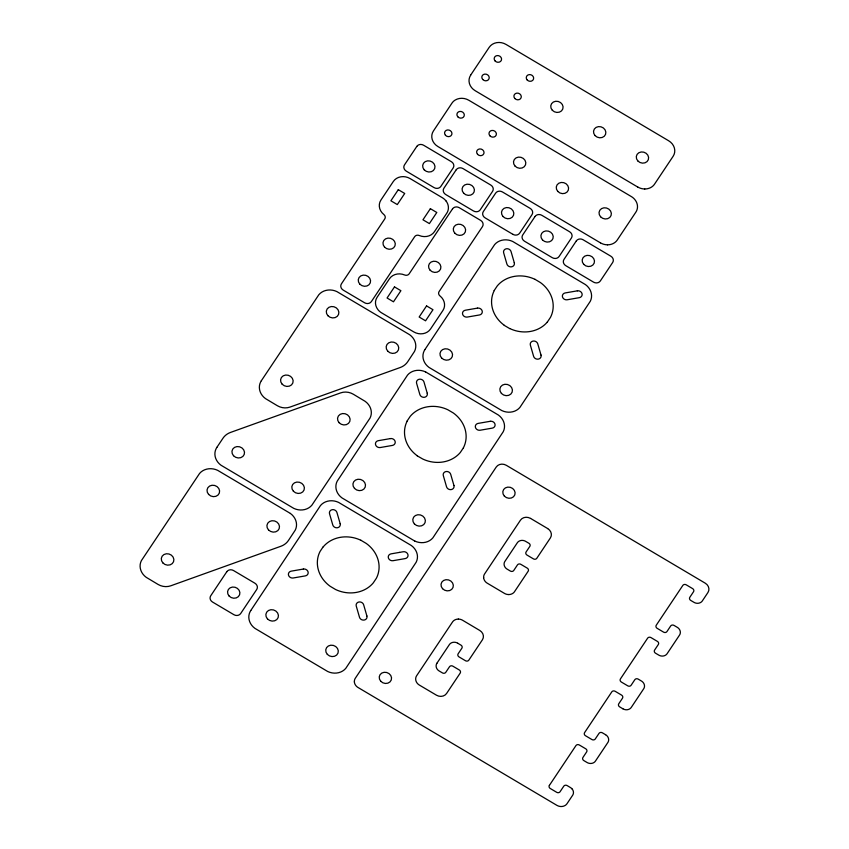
<?xml version="1.0" encoding="UTF-8"?>
<svg xmlns="http://www.w3.org/2000/svg" width="849" height="849" viewBox="0 0 849 849"><rect width="100%" height="100%" fill="white"/><g stroke="black" fill="none" stroke-linecap="round" stroke-linejoin="round"><path stroke-width="1.27" d="M407.106 421.019L410.269 416.286A31.18 27.582 19.2 0 1 447.89 409.78L453.366 413.007A31.18 27.582 19.2 0 1 463.416 447.794M494.16 290.56L497.323 285.826A31.18 27.582 19.2 0 1 535.008 279.353M463.437 447.794L460.275 452.528A31.18 27.582 19.2 0 1 422.685 458.991L417.177 455.807M470.664 75.105L489.194 47.332A12.448 11.005 19.2 0 1 506.025 44.424L668.598 140.732A12.438 11.005 19.2 0 1 673.108 156.322L654.568 184.106A12.438 11.005 19.2 0 1 651.332 187.205A12.533 11.09 19.2 0 1 644.731 188.987M452.528 208.865L409.165 273.834A3.746 3.311 19.2 0 1 404.623 274.97A12.491 11.048 19.2 0 0 389.468 278.759L377.115 297.267A12.533 11.09 19.2 0 0 377.954 309.673A12.438 11.005 19.2 0 0 381.626 312.867L413.707 331.874A12.438 11.005 19.2 0 0 430.57 328.956L442.934 310.437A12.491 11.048 19.2 0 0 439.984 295.93A3.746 3.311 19.2 0 1 439.103 291.568L482.455 226.619A4.988 4.415 19.2 0 0 480.64 220.379L459.267 207.708A4.988 4.415 19.2 0 0 452.517 208.875M535.072 216.463L522.708 234.982A4.998 4.415 19.2 0 0 524.512 241.222L552.317 257.693A4.998 4.415 19.2 0 0 559.067 256.525L571.419 238.007A4.998 4.415 19.2 0 0 569.615 231.766L541.811 215.296A4.998 4.415 19.2 0 0 535.072 216.463M436.948 663.196L449.312 644.688A6.219 5.508 19.2 0 1 451.944 642.64A6.272 5.54 19.2 0 1 455.414 642.353A6.219 5.508 19.2 0 1 457.717 643.224M549.388 785.389L575.951 745.581A2.494 2.207 19.2 0 1 579.326 744.998L585.736 748.797A2.494 2.207 19.2 0 1 586.638 751.917L582.934 757.467A2.494 2.207 19.2 0 0 583.836 760.587L587.041 762.487A6.219 5.508 19.2 0 0 590.586 763.463A6.261 5.54 19.2 0 0 593.854 762.582A6.219 5.508 19.2 0 0 595.478 761.033L607.842 742.514A6.219 5.508 19.2 0 0 608.648 739.383A6.261 5.54 19.2 0 0 607.417 736.316A6.219 5.508 19.2 0 0 605.592 734.735M323.204 546.745L320.052 551.479A31.18 27.582 19.2 0 0 330.123 586.256L335.578 589.514A31.18 27.582 19.2 0 0 373.21 582.976L376.383 578.254A31.18 27.582 19.2 0 0 366.301 543.477L360.846 540.229M547.34 322.068L550.492 317.335A31.18 27.582 19.2 0 0 540.42 282.558L534.966 279.31M509.697 328.584L504.232 325.347M425.625 371.926L498.395 415.044A14.974 13.244 19.2 0 1 503.224 431.748L432.831 537.916A14.974 13.244 19.2 0 1 414.768 541.036M414.768 541.046L341.998 497.917A14.974 13.244 19.2 0 1 337.17 481.213L407.562 375.056A14.974 13.244 19.2 0 1 425.625 371.936M637.705 187.024L475.175 90.705A12.438 11.005 19.2 0 1 470.675 75.147M600.445 242.856L437.914 146.537A12.438 11.005 19.2 0 1 433.414 130.99L451.933 103.175A12.448 11.005 19.2 0 1 455.181 100.065A12.533 11.09 19.2 0 1 468.85 100.267L631.327 196.565A12.438 11.005 19.2 0 1 635.02 199.802A12.533 11.09 19.2 0 1 637.472 205.904A12.438 11.005 19.2 0 1 635.848 212.165L617.308 239.938A12.438 11.005 19.2 0 1 614.06 243.047A12.533 11.09 19.2 0 1 607.47 244.82M512.902 234.335L485.108 217.864A4.998 4.415 19.2 0 1 483.304 211.624L495.657 193.105A4.998 4.415 19.2 0 1 502.406 191.938L530.201 208.408A4.998 4.415 19.2 0 1 532.005 214.648L519.652 233.167A4.998 4.415 19.2 0 1 512.902 234.335M530.583 518.421L547.69 528.566M622.879 708.788L619.674 706.888A2.494 2.207 19.2 0 1 618.772 703.768L622.476 698.218A2.494 2.207 19.2 0 0 621.574 695.098L615.164 691.298A2.494 2.207 19.2 0 0 611.789 691.882L584.6 732.613A2.494 2.207 19.2 0 0 585.502 735.733L591.923 739.543A2.494 2.207 19.2 0 0 595.287 738.948L599.001 733.398A2.494 2.207 19.2 0 1 602.376 732.814L605.581 734.714M457.738 643.224L460.954 645.123A2.494 2.207 19.2 0 1 461.856 648.243L458.142 653.794A2.494 2.207 19.2 0 0 459.044 656.914L465.464 660.724A2.494 2.207 19.2 0 0 468.839 660.129L482.434 639.764A7.461 6.601 19.2 0 0 479.727 630.436L462.609 620.269A7.461 6.601 19.2 0 0 458.364 619.101M290.4 513.443L217.631 470.325A14.974 13.244 19.2 0 0 199.568 473.455L141.39 560.627A14.974 13.244 19.2 0 0 146.23 577.331L158.116 584.462A13.775 12.183 19.2 0 0 170.745 585.81L280.881 546.268A17.383 15.378 19.2 0 0 288.416 540.505L295.24 530.147A14.974 13.244 19.2 0 0 290.39 513.454M547.361 322.015A31.18 27.582 19.2 0 1 509.74 328.531M504.338 325.326A31.18 27.582 19.2 0 1 494.267 290.549M417.273 455.786A31.18 27.582 19.2 0 1 407.212 421.008M323.278 546.788A31.18 27.582 19.2 0 1 360.889 540.272M644.784 188.977A12.438 11.005 19.2 0 1 637.748 187.013M607.513 244.82A12.438 11.005 19.2 0 1 600.487 242.856M354.383 681.927A7.471 6.601 19.2 0 1 355.36 678.181L496.219 467.056A7.461 6.601 19.2 0 1 506.312 465.305L705.222 583.167A7.471 6.601 19.2 0 1 707.928 592.528L702.367 600.859A6.219 5.508 19.2 0 1 700.743 602.408A6.261 5.54 19.2 0 1 697.454 603.299A6.219 5.508 19.2 0 1 693.951 602.312L690.725 600.413A2.494 2.207 19.2 0 1 689.823 597.293L693.527 591.742A2.494 2.207 19.2 0 0 692.625 588.622L686.215 584.823A2.494 2.207 19.2 0 0 682.84 585.407L656.266 625.214A2.494 2.207 19.2 0 0 657.168 628.334L663.589 632.134A2.494 2.207 19.2 0 0 666.964 631.55L670.668 626A2.494 2.207 19.2 0 1 674.042 625.416L677.247 627.315A6.219 5.508 19.2 0 1 679.094 628.929A6.261 5.54 19.2 0 1 680.325 631.985A6.219 5.508 19.2 0 1 679.508 635.116L667.155 653.634A6.219 5.508 19.2 0 1 665.531 655.184A6.261 5.54 19.2 0 1 662.231 656.075A6.219 5.508 19.2 0 1 658.739 655.088L655.513 653.189A2.494 2.207 19.2 0 1 654.611 650.069L658.315 644.518A2.494 2.207 19.2 0 0 657.413 641.398L650.992 637.599A2.494 2.207 19.2 0 0 647.617 638.183L620.439 678.913A2.494 2.207 19.2 0 0 621.341 682.034L627.751 685.833A2.494 2.207 19.2 0 0 631.125 685.249L634.829 679.699A2.494 2.207 19.2 0 1 638.204 679.115L641.419 681.015A6.219 5.508 19.2 0 1 643.255 682.628A6.261 5.54 19.2 0 1 644.487 685.684A6.219 5.508 19.2 0 1 643.669 688.815L631.316 707.334A6.219 5.508 19.2 0 1 629.693 708.883A6.261 5.54 19.2 0 1 626.403 709.775A6.219 5.508 19.2 0 1 622.901 708.788M354.373 681.906A7.524 6.654 19.2 0 0 355.858 685.589A7.471 6.601 19.2 0 0 358.066 687.51L556.933 805.372A7.524 6.654 19.2 0 0 565.116 805.478A7.461 6.601 19.2 0 0 567.058 803.621L572.619 795.29A6.219 5.508 19.2 0 0 573.436 792.159A6.261 5.54 19.2 0 0 572.205 789.082M572.205 789.103A6.219 5.508 19.2 0 0 570.369 787.511L567.153 785.59A2.494 2.207 19.2 0 0 563.778 786.174L560.075 791.724A2.494 2.207 19.2 0 1 556.7 792.308L550.29 788.509A2.494 2.207 19.2 0 1 549.388 785.389M483.654 577.66A7.471 6.601 19.2 0 1 484.63 573.903L520.458 520.182A7.461 6.601 19.2 0 1 530.551 518.431M483.643 577.638A7.524 6.654 19.2 0 0 485.119 581.321A7.471 6.601 19.2 0 0 487.326 583.231L504.433 593.377A7.461 6.601 19.2 0 0 508.678 594.544M508.657 594.555A7.524 6.654 19.2 0 0 512.616 593.483A7.461 6.601 19.2 0 0 514.558 591.626L528.152 571.25A2.494 2.207 19.2 0 0 527.25 568.13L520.83 564.33A2.494 2.207 19.2 0 0 517.455 564.914L513.751 570.475A2.494 2.207 19.2 0 1 510.376 571.059L507.171 569.159A6.219 5.508 19.2 0 1 504.709 566.591A6.261 5.54 19.2 0 1 504.136 563.407A6.219 5.508 19.2 0 1 504.922 561.38L517.274 542.84A6.219 5.508 19.2 0 1 519.906 540.792A6.261 5.54 19.2 0 1 523.377 540.505A6.219 5.508 19.2 0 1 525.68 541.386L528.916 543.275A2.494 2.207 19.2 0 1 529.818 546.395L526.104 551.956A2.494 2.207 19.2 0 0 527.017 555.076L533.427 558.875A2.494 2.207 19.2 0 0 536.801 558.292L550.396 537.916A7.461 6.601 19.2 0 0 547.69 528.587M436.959 663.218A6.219 5.508 19.2 0 0 436.174 665.276A6.261 5.54 19.2 0 0 436.747 668.439A6.219 5.508 19.2 0 0 439.209 670.997L442.414 672.896A2.494 2.207 19.2 0 0 445.789 672.312L449.492 666.762A2.494 2.207 19.2 0 1 452.867 666.178L459.288 669.978A2.494 2.207 19.2 0 1 460.19 673.098L446.595 693.463A7.461 6.601 19.2 0 1 436.503 695.214L419.364 685.079A7.471 6.601 19.2 0 1 415.692 679.497A7.461 6.601 19.2 0 1 416.657 675.719L452.496 622.02A7.461 6.601 19.2 0 1 454.438 620.163A7.524 6.654 19.2 0 1 458.396 619.091M445.927 200.852A12.438 11.005 19.2 0 0 442.244 197.658L410.163 178.608A12.438 11.005 19.2 0 0 393.289 181.527L380.936 200.046A12.491 11.048 19.2 0 0 383.875 214.553A3.746 3.311 19.2 0 1 384.756 218.915L341.415 283.863A4.988 4.415 19.2 0 0 343.219 290.103L364.603 302.775A4.988 4.415 19.2 0 0 371.353 301.607L414.694 236.648A3.746 3.311 19.2 0 1 419.236 235.513A12.491 11.048 19.2 0 0 434.391 231.724L446.754 213.216A12.438 11.005 19.2 0 0 448.378 206.954A12.533 11.09 19.2 0 0 445.916 200.81M216.877 447.359L216.187 448.537A14.974 13.244 19.2 0 0 221.027 465.241L293.786 508.371A14.974 13.244 19.2 0 0 311.848 505.229L370.037 418.058A14.974 13.244 19.2 0 0 365.197 401.365L353.301 394.223A13.775 12.183 19.2 0 0 340.672 392.875L230.535 432.428A17.383 15.378 19.2 0 0 223 438.19L216.877 447.359M261.343 380.734L260.654 381.901A14.974 13.244 19.2 0 0 265.493 398.606L277.39 405.737A13.775 12.183 19.2 0 0 290.008 407.085L400.155 367.543A17.383 15.378 19.2 0 0 407.679 361.78L414.503 351.422A14.974 13.244 19.2 0 0 409.664 334.729L336.894 291.6A14.974 13.244 19.2 0 0 318.831 294.73L261.343 380.734M250.795 610.495L250.105 611.673A14.974 13.244 19.2 0 0 254.944 628.377L327.703 671.506A14.974 13.244 19.2 0 0 345.766 668.365L416.169 562.218A14.974 13.244 19.2 0 0 411.33 545.514L338.571 502.385A14.974 13.244 19.2 0 0 320.508 505.516L250.795 610.495M424.914 349.576L424.224 350.754A14.974 13.244 19.2 0 0 429.063 367.447L501.823 410.576A14.974 13.244 19.2 0 0 519.885 407.446L590.288 301.289A14.974 13.244 19.2 0 0 585.449 284.595L512.69 241.466A14.974 13.244 19.2 0 0 494.627 244.597L424.914 349.576M416.827 146.389L404.474 164.908A4.998 4.415 19.2 0 0 406.278 171.148L434.083 187.618A4.998 4.415 19.2 0 0 440.822 186.451L453.186 167.932A4.998 4.415 19.2 0 0 451.381 161.703L423.577 145.221A4.998 4.415 19.2 0 0 416.827 146.389M398.298 189.667L390.89 200.778L397.3 204.577L404.718 193.466L398.298 189.667M430.379 208.674L422.961 219.785L429.382 223.595L436.8 212.483L430.379 208.674M456.242 169.747L443.889 188.266A4.998 4.415 19.2 0 0 445.693 194.506L473.487 210.977A4.998 4.415 19.2 0 0 480.237 209.809L492.6 191.29A4.998 4.415 19.2 0 0 490.786 185.061L462.992 168.58A4.998 4.415 19.2 0 0 456.242 169.747M394.488 286.888L387.07 297.999L393.48 301.809L400.898 290.698L394.488 286.888M226.789 571.727L210.722 595.796A4.998 4.415 19.2 0 0 212.537 602.037L233.921 614.708A4.998 4.415 19.2 0 0 240.67 613.54L256.727 589.461A4.998 4.415 19.2 0 0 254.923 583.231L233.539 570.549A4.998 4.415 19.2 0 0 226.789 571.727M426.559 305.905L419.151 317.017L425.561 320.816L432.979 309.705L426.559 305.905M576.322 240.914L563.969 259.433A4.998 4.415 19.2 0 0 565.774 265.663L593.568 282.144A4.998 4.415 19.2 0 0 600.317 280.977L612.681 262.458A4.998 4.415 19.2 0 0 610.866 256.218L583.072 239.747A4.998 4.415 19.2 0 0 576.322 240.914M477.478 308.123L465.348 310.225A3.874 3.428 19.2 0 0 462.631 314.289A3.874 3.428 19.2 0 0 467.321 317.059L479.452 314.968A3.874 3.428 19.2 0 0 482.168 310.904A3.874 3.428 19.2 0 0 477.478 308.123M577.341 290.836L565.201 292.937A3.874 3.428 19.2 0 0 562.494 296.991A3.874 3.428 19.2 0 0 567.185 299.771L579.315 297.67A3.874 3.428 19.2 0 0 582.021 293.605A3.874 3.428 19.2 0 0 577.341 290.836M390.423 438.583L378.283 440.684A3.874 3.428 19.2 0 0 375.576 444.749A3.874 3.428 19.2 0 0 380.267 447.529L392.397 445.428A3.874 3.428 19.2 0 0 395.103 441.363A3.874 3.428 19.2 0 0 390.423 438.583M490.276 421.295L478.146 423.396A3.874 3.428 19.2 0 0 475.44 427.45A3.874 3.428 19.2 0 0 480.12 430.231L492.261 428.129A3.874 3.428 19.2 0 0 494.967 424.065A3.874 3.428 19.2 0 0 490.276 421.295M303.358 569.053L291.228 571.154A3.874 3.428 19.2 0 0 288.522 575.208A3.874 3.428 19.2 0 0 293.202 577.989L305.343 575.887A3.874 3.428 19.2 0 0 308.049 571.823A3.874 3.428 19.2 0 0 303.358 569.053M399.518 552.391L391.092 553.856A3.874 3.428 19.2 0 0 388.375 557.91A3.874 3.428 19.2 0 0 393.066 560.69L405.196 558.589A3.874 3.428 19.2 0 0 407.913 554.535A3.874 3.428 19.2 0 0 403.222 551.754L399.518 552.391M514.292 262.755L511.045 251.548A3.874 3.428 19.2 0 0 506.354 248.768A3.874 3.428 19.2 0 0 503.648 252.822L506.895 264.039A3.874 3.428 19.2 0 0 511.586 266.819A3.874 3.428 19.2 0 0 514.292 262.755M541.015 355.073L537.767 343.856A3.874 3.428 19.2 0 0 533.076 341.075A3.874 3.428 19.2 0 0 530.37 345.14L533.618 356.357A3.874 3.428 19.2 0 0 538.298 359.127A3.874 3.428 19.2 0 0 541.015 355.073M427.238 393.225L423.991 382.008A3.874 3.428 19.2 0 0 419.3 379.227A3.874 3.428 19.2 0 0 416.594 383.281L419.841 394.498A3.874 3.428 19.2 0 0 424.521 397.279A3.874 3.428 19.2 0 0 427.227 393.225M453.95 485.532L450.702 474.315A3.874 3.428 19.2 0 0 446.022 471.535A3.874 3.428 19.2 0 0 443.316 475.599L446.553 486.817A3.874 3.428 19.2 0 0 451.243 489.586A3.874 3.428 19.2 0 0 453.95 485.532M340.173 523.684L336.926 512.467A3.874 3.428 19.2 0 0 332.246 509.687A3.874 3.428 19.2 0 0 329.529 513.741L332.776 524.958A3.874 3.428 19.2 0 0 337.467 527.738A3.874 3.428 19.2 0 0 340.173 523.684M366.895 615.992L363.648 604.775A3.874 3.428 19.2 0 0 358.957 601.994A3.874 3.428 19.2 0 0 356.251 606.059L359.498 617.276A3.874 3.428 19.2 0 0 364.189 620.057A3.874 3.428 19.2 0 0 366.895 615.992M583.709 264.336A6.251 5.529 19.2 0 0 594.183 263.116A6.251 5.529 19.2 0 0 587.084 255.379A6.251 5.529 19.2 0 0 583.709 264.336M542.447 239.885A6.251 5.529 19.2 0 0 552.922 238.665A6.251 5.529 19.2 0 0 545.822 230.928A6.251 5.529 19.2 0 0 542.447 239.885M503.033 216.527A6.251 5.529 19.2 0 0 513.518 215.306A6.251 5.529 19.2 0 0 506.407 207.57A6.251 5.529 19.2 0 0 503.033 216.527M463.628 193.179A6.251 5.529 19.2 0 0 474.103 191.948A6.251 5.529 19.2 0 0 467.003 184.212A6.251 5.529 19.2 0 0 463.628 193.179M424.213 169.821A6.251 5.529 19.2 0 0 434.688 168.59A6.251 5.529 19.2 0 0 427.588 160.854A6.251 5.529 19.2 0 0 424.213 169.821M229.113 596.03A6.251 5.529 19.2 0 0 239.588 594.799A6.251 5.529 19.2 0 0 232.488 587.062A6.251 5.529 19.2 0 0 229.113 596.03M501.43 393.427A6.378 5.635 19.2 0 0 512.117 392.174A6.378 5.635 19.2 0 0 504.879 384.289A6.378 5.635 19.2 0 0 501.43 393.427M441.554 357.938A6.378 5.635 19.2 0 0 452.241 356.697A6.378 5.635 19.2 0 0 444.993 348.801A6.378 5.635 19.2 0 0 441.554 357.938M414.376 523.886A6.378 5.635 19.2 0 0 425.062 522.634A6.378 5.635 19.2 0 0 417.814 514.749A6.378 5.635 19.2 0 0 414.376 523.886M354.5 488.398A6.378 5.635 19.2 0 0 365.187 487.156A6.378 5.635 19.2 0 0 357.938 479.261A6.378 5.635 19.2 0 0 354.5 488.398M327.311 654.346A6.378 5.635 19.2 0 0 337.998 653.093A6.378 5.635 19.2 0 0 330.76 645.208A6.378 5.635 19.2 0 0 327.311 654.346M267.435 618.857A6.378 5.635 19.2 0 0 278.122 617.616A6.378 5.635 19.2 0 0 270.884 609.72A6.378 5.635 19.2 0 0 267.435 618.857M208.61 494.405A6.378 5.635 19.2 0 0 219.297 493.152A6.378 5.635 19.2 0 0 212.048 485.257A6.378 5.635 19.2 0 0 208.61 494.405M268.486 529.882A6.378 5.635 19.2 0 0 279.172 528.64A6.378 5.635 19.2 0 0 271.924 520.745A6.378 5.635 19.2 0 0 268.486 529.882M162.881 562.919A6.378 5.635 19.2 0 0 173.567 561.667A6.378 5.635 19.2 0 0 166.33 553.771A6.378 5.635 19.2 0 0 162.881 562.919M327.873 315.679A6.378 5.635 19.2 0 0 338.56 314.427A6.378 5.635 19.2 0 0 331.312 306.542A6.378 5.635 19.2 0 0 327.873 315.679M387.749 351.168A6.378 5.635 19.2 0 0 398.436 349.915A6.378 5.635 19.2 0 0 391.187 342.02A6.378 5.635 19.2 0 0 387.749 351.168M282.155 384.194A6.378 5.635 19.2 0 0 292.841 382.941A6.378 5.635 19.2 0 0 285.593 375.056A6.378 5.635 19.2 0 0 282.155 384.194M293.393 491.21A6.378 5.635 19.2 0 0 304.08 489.958A6.378 5.635 19.2 0 0 296.842 482.073A6.378 5.635 19.2 0 0 293.393 491.21M233.517 455.722A6.378 5.635 19.2 0 0 244.204 454.48A6.378 5.635 19.2 0 0 236.967 446.585A6.378 5.635 19.2 0 0 233.517 455.722M339.112 422.696A6.378 5.635 19.2 0 0 349.809 421.444A6.378 5.635 19.2 0 0 342.561 413.559A6.378 5.635 19.2 0 0 339.112 422.696M595.064 135.585A6.251 5.529 19.2 0 0 605.549 134.365A6.251 5.529 19.2 0 0 598.439 126.628A6.251 5.529 19.2 0 0 595.064 135.585M637.832 160.939A6.251 5.529 19.2 0 0 648.318 159.708A6.251 5.529 19.2 0 0 641.218 151.971A6.251 5.529 19.2 0 0 637.832 160.939M552.296 110.243A6.251 5.529 19.2 0 0 562.781 109.012A6.251 5.529 19.2 0 0 555.671 101.275A6.251 5.529 19.2 0 0 552.296 110.243M495.105 60.969A3.746 3.322 19.2 0 0 501.388 60.237A3.746 3.322 19.2 0 0 497.121 55.588A3.746 3.322 19.2 0 0 495.105 60.969M482.741 79.488A3.746 3.322 19.2 0 0 489.035 78.755A3.746 3.322 19.2 0 0 484.768 74.107A3.746 3.322 19.2 0 0 482.741 79.488M527.176 79.976A3.746 3.322 19.2 0 0 533.469 79.244A3.746 3.322 19.2 0 0 529.203 74.606A3.746 3.322 19.2 0 0 527.176 79.976M514.823 98.495A3.746 3.322 19.2 0 0 521.106 97.762A3.746 3.322 19.2 0 0 516.85 93.125A3.746 3.322 19.2 0 0 514.823 98.495M557.804 191.428A6.251 5.529 19.2 0 0 568.289 190.197A6.251 5.529 19.2 0 0 561.178 182.461A6.251 5.529 19.2 0 0 557.804 191.428M600.572 216.771A6.251 5.529 19.2 0 0 611.057 215.55A6.251 5.529 19.2 0 0 603.947 207.814A6.251 5.529 19.2 0 0 600.572 216.771M515.035 166.075A6.251 5.529 19.2 0 0 525.51 164.855A6.251 5.529 19.2 0 0 518.41 157.118A6.251 5.529 19.2 0 0 515.035 166.075M457.834 116.812A3.746 3.322 19.2 0 0 464.127 116.069A3.746 3.322 19.2 0 0 459.861 111.431A3.746 3.322 19.2 0 0 457.834 116.812M445.481 135.32A3.746 3.322 19.2 0 0 451.764 134.588A3.746 3.322 19.2 0 0 447.508 129.95A3.746 3.322 19.2 0 0 445.481 135.32M489.915 135.819A3.746 3.322 19.2 0 0 496.198 135.087A3.746 3.322 19.2 0 0 491.942 130.438A3.746 3.322 19.2 0 0 489.915 135.819M477.562 154.338A3.746 3.322 19.2 0 0 483.845 153.605A3.746 3.322 19.2 0 0 479.589 148.957A3.746 3.322 19.2 0 0 477.562 154.338M380.766 681.259A6.251 5.529 19.2 0 0 391.251 680.038A6.251 5.529 19.2 0 0 384.141 672.302A6.251 5.529 19.2 0 0 380.766 681.259M504.338 496.081A6.251 5.529 19.2 0 0 514.812 494.861A6.251 5.529 19.2 0 0 507.713 487.124A6.251 5.529 19.2 0 0 504.338 496.081M442.552 588.675A6.251 5.529 19.2 0 0 453.026 587.444A6.251 5.529 19.2 0 0 445.927 579.708A6.251 5.529 19.2 0 0 442.552 588.675M359.796 284.097A6.251 5.529 19.2 0 0 370.27 282.866A6.251 5.529 19.2 0 0 363.17 275.129A6.251 5.529 19.2 0 0 359.796 284.097M384.512 247.059A6.251 5.529 19.2 0 0 394.987 245.839A6.251 5.529 19.2 0 0 387.887 238.102A6.251 5.529 19.2 0 0 384.512 247.059M454.831 233.178A6.251 5.529 19.2 0 0 465.316 231.957A6.251 5.529 19.2 0 0 458.205 224.221A6.251 5.529 19.2 0 0 454.831 233.178M430.114 270.215A6.251 5.529 19.2 0 0 440.599 268.984A6.251 5.529 19.2 0 0 433.499 261.248A6.251 5.529 19.2 0 0 430.114 270.215"/></g></svg>
